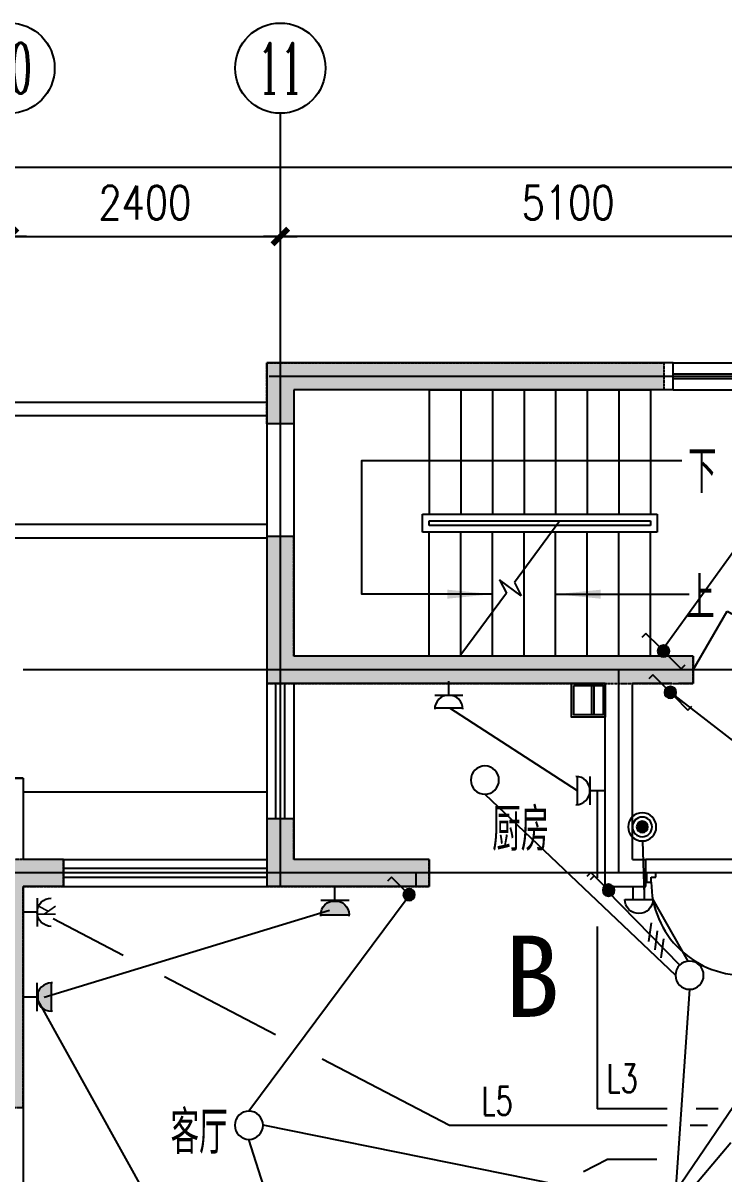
# Model space of a CAD drawing. Extents: x -170759 to 304867, y -311201 to 112352.
# Drawn here: x 75215 to 81426, y 31349 to 41548 of the extents above; entities that cross this region are included whole.
import ezdxf
from ezdxf.enums import TextEntityAlignment as Align

# ---------------------------------------------------------------- set-up
doc = ezdxf.new("R2010")
doc.units = 0
for name, pattern in [('ACAD_ISO04W100', [30.5, 24, -3, 0.5, -3]), ('CONTINOUS', [0]), ('DOTE', [2.42, 2, -0.2, 0.02, -0.2])]:
    doc.linetypes.add(name, pattern=pattern)
doc.layers.get('0').update_dxf_attribs({"linetype": 'CONTINUOUS'})
doc.layers.get('DEFPOINTS').update_dxf_attribs({"linetype": 'CONTINUOUS'})
for name, color, linetype in [('AXIS', 3, 'CONTINUOUS'), ('AXIS_TEXT', 7, 'CONTINUOUS'), ('DOOR', 2, 'CONTINUOUS'), ('DOTE', 251, 'CONTINUOUS'), ('EQUIP', 3, 'CONTINUOUS'), ('PUB_DIM', 3, 'CONTINUOUS'), ('PUB_DIM1', 3, 'CONTINUOUS'), ('STAIR', 2, 'CONTINUOUS'), ('TC', 253, 'CONTINUOUS'), ('TEXT', 6, 'CONTINUOUS'), ('WALL', 7, 'CONTINUOUS'), ('WINDOW', 151, 'CONTINUOUS'), ('WINDOW_TEXT', 7, 'CONTINUOUS'), ('WIRE', 1, 'CONTINUOUS'), ('WZ', 3, 'CONTINUOUS'), ('ZXX', 2, 'ACAD_ISO04W100'), ('标注', 7, 'CONTINUOUS')]:
    doc.layers.add(name, color=color, linetype=linetype)
doc.styles.add('-黑体', font='SIMHEI.TTF', dxfattribs={"width": 0.8})
doc.styles.add('COMPLEX', font='COMPLEX')
doc.styles.add('DIM_FONT', font='SIMPLEX.shx', dxfattribs={"width": 0.8})
doc.styles.add('HZFS', font='txt.shx', dxfattribs={"width": 0.8, "bigfont": 'msi_fsx.shx'})
doc.styles.add('HZS', font='txt', dxfattribs={"width": 0.7, "bigfont": 'HZS'})
doc.styles.add('SIMPLEX', font='SIMPLEX.SHX')
doc.dimstyles.new('AXIS', dxfattribs={"dimtxt": 300, "dimasz": 1, "dimexe": 250, "dimexo": 300, "dimgap": 150, "dimtad": 1, "dimdec": 0, "dimdsep": 46, "dimtxsty": 'DIM_FONT', "dimblk": '_DIMX', "dimblk1": '_DIMX', "dimblk2": '_DIMX', "dimcen": 2.5, "dimse1": 1, "dimse2": 1, "dimclrd": 3, "dimclre": 3, "dimclrt": 7, "dimadec": 0, "dimazin": 0, "dimtfac": 1, "dimtdec": 0, "dimtix": 1, "dimtmove": 2, "dimatfit": 3, "dimldrblk": '_DIMX', "dimfxl": 0, "dimtolj": 1, "dimtzin": 0, "dimarcsym": 0})

# ---------------------------------------------------------------- blocks, each defined once
blk = doc.blocks.new('_LINKPT1')
blk.add_line((0, 0), (0, 0))
blk = doc.blocks.new('M_I58TDZ')
for radius in [0.5, 0.35, 0.2]:
    blk.add_circle((0, 0), radius)
for points in [[(-0.173, 0.1), (0.173, 0.1), (-0.2, 0), (0.2, 0)], [(-0.173, -0.1), (0.173, -0.1), (-0.2, 0), (0.2, 0)], [(-0.1, 0.173), (0.1, 0.173), (-0.173, 0.1), (0.173, 0.1)], [(0, 0.2), (0, 0.2), (-0.1, 0.173), (0.1, 0.173)], [(-0.1, -0.173), (0.1, -0.173), (-0.173, -0.1), (0.173, -0.1)], [(0, -0.2), (0, -0.2), (-0.1, -0.173), (0.1, -0.173)]]:
    blk.add_solid(points)
for p in [(0, 0.5), (-0.5, 0), (0.5, 0), (0, -0.5)]:
    blk.add_blockref('_LINKPT1', p)
at = {"width": 0.8, "flags": 9}
blk.add_attdef('A', (0, 0), '', height=0.00002, dxfattribs=at)
blk = doc.blocks.new('M_I41IIR')
for p, q in [((-0.5, 0), (0.5, 0)), ((-0.2, 0), (-0.2, -0.45)), ((0.2, 0), (0.2, -0.45))]:
    blk.add_line(p, q)
blk.add_arc((0, 0), 0.5, 0, 180)
for p in [(-0.2, -0.45), (0.2, -0.45)]:
    blk.add_blockref('_LINKPT1', p)
at = {"width": 0.8, "flags": 9}
blk.add_attdef('A', (0, 0), '', height=0.00002, dxfattribs=at)
blk = doc.blocks.new('_WIE3')
for p, q in [((-0.2, 0.4), (-1, -0.4)), ((0.4, 0.4), (-0.4, -0.4)), ((1, 0.4), (0.2, -0.4))]:
    blk.add_line(p, q)
at = {"width": 0.8}
blk.add_attdef('N', text='', height=1, dxfattribs=at).set_placement((-0.017, 1.056), align=Align.MIDDLE)
blk = doc.blocks.new('M_A23MCU')
for p, q in [((-0.454, 0.081), (-0.454, 0.905)), ((-0.454, 0.905), (-0.413, 0.905)), ((-0.413, 0.905), (-0.413, 0.081)), ((-0.489, 0.782), (-0.489, 0.624)), ((-0.378, 0.782), (-0.378, 0.624)), ((-0.495, -0.002), (-0.495, 0.081)), ((-0.495, 0.081), (-0.454, 0.081)), ((-0.413, 0.081), (-0.454, 0.081)), ((-0.454, 0.081), (-0.454, 0.039)), ((-0.454, 0.039), (-0.413, 0.039)), ((-0.413, 0.039), (-0.413, -0.002)), ((0.412, 0.039), (0.412, -0.002)), ((0.453, 0.039), (0.412, 0.039)), ((0.453, 0.081), (0.453, 0.039)), ((0.494, 0.081), (0.453, 0.081)), ((0.494, -0.002), (0.494, 0.081)), ((-0.413, -0.002), (-0.495, -0.002)), ((-0.495, -0.002), (-0.495, -0.002)), ((0.412, -0.002), (0.494, -0.002)), ((0.494, -0.002), (0.494, -0.002))]:
    blk.add_line(p, q)
blk.add_arc((-0.372, 0.082), 0.825, 359.9283, 92.866)
blk = doc.blocks.new('_WBLK')
for p, q in [((-0.5, 0.5), (0.5, 0.5)), ((0.5, 0.1667), (-0.5, 0.1667)), ((0.5, -0.1667), (-0.5, -0.1667)), ((-0.5, -0.5), (0.5, -0.5))]:
    blk.add_line(p, q)
at = {"layer": 'WINDOW_TEXT', "style": 'SIMPLEX', "flags": 9}
blk.add_attdef('A', text='', height=1, dxfattribs=at).set_placement((0, 1.5), align=Align.MIDDLE)
blk = doc.blocks.new('M_X23')
for p, q in [((-0.5, 1.05), (-0.5, 1)), ((-0.5, 1), (0.5, 1)), ((0.5, 1.05), (0.5, 1)), ((0.5, 0.5), (-0.5, 0.5)), ((0, 0.5), (0, 0))]:
    blk.add_line(p, q)
blk.add_arc((0, 1), 0.5, 180, 0)
for points in [[(0.433, 0.75), (-0.433, 0.75), (0.5, 1), (-0.5, 1)], [(0.25, 0.567), (-0.25, 0.567), (0.433, 0.75), (-0.433, 0.75)], [(0, 0.5), (0, 0.5), (0.25, 0.567), (-0.25, 0.567)]]:
    blk.add_solid(points)
blk.add_blockref('_LINKPT1', (0.001, 0))
at = {"width": 0.8, "flags": 9}
blk.add_attdef('A', (0, 0), '', height=0.00002, dxfattribs=at)
blk = doc.blocks.new('_X27OFR')
for p, q in [((0.25, 0.25), (-0.25, 0.25)), ((0, 0.25), (0, 0))]:
    blk.add_line(p, q)
blk.add_arc((0, 0.5), 0.25, 180, 0)
at = {"xscale": 0.002, "yscale": 0.002, "zscale": 0.002}
blk.add_blockref('_LINKPT1', (0, 0), dxfattribs=at)
at = {"style": 'DIM_FONT', "width": 0.8}
blk.add_text('K', height=0.3, dxfattribs=at).set_placement((-0.075, 0.274))
at = {"style": 'DIM_FONT', "width": 0.8, "flags": 9}
blk.add_attdef('A', (0, 0), '', height=0.00002, dxfattribs=at)
blk = doc.blocks.new('M_X6')
for p, q in [((0.147, 0.356), (0.625, 0.833)), ((0.625, 0.833), (0.766, 0.692)), ((0.512, 0.72), (0.653, 0.579))]:
    blk.add_line(p, q)
blk.add_circle((0, 0.208), 0.208)
for points in [[(0, 0.417), (0, 0.417), (-0.104, 0.389), (0.104, 0.389)], [(-0.18, 0.313), (0.18, 0.313), (-0.208, 0.208), (0.208, 0.208)], [(-0.18, 0.104), (0.18, 0.104), (-0.208, 0.208), (0.208, 0.208)], [(-0.104, 0.389), (0.104, 0.389), (-0.18, 0.313), (0.18, 0.313)], [(-0.104, 0.028), (0.104, 0.028), (-0.18, 0.104), (0.18, 0.104)], [(0, 0), (0, 0), (-0.104, 0.028), (0.104, 0.028)]]:
    blk.add_solid(points)
for p in [(0, 0.417), (-0.208, 0.208), (0.208, 0.208), (0, 0)]:
    blk.add_blockref('_LINKPT1', p)
at = {"width": 0.8, "flags": 9}
blk.add_attdef('A', (0, 0), '', height=0.00002, dxfattribs=at)
blk = doc.blocks.new('M_X2')
for p, q in [((0.147, 0.356), (0.625, 0.833)), ((0.625, 0.833), (0.766, 0.692))]:
    blk.add_line(p, q)
blk.add_circle((0, 0.208), 0.208)
for points in [[(0, 0.417), (0, 0.417), (-0.104, 0.389), (0.104, 0.389)], [(-0.18, 0.313), (0.18, 0.313), (-0.208, 0.208), (0.208, 0.208)], [(-0.18, 0.104), (0.18, 0.104), (-0.208, 0.208), (0.208, 0.208)], [(-0.104, 0.389), (0.104, 0.389), (-0.18, 0.313), (0.18, 0.313)], [(-0.104, 0.028), (0.104, 0.028), (-0.18, 0.104), (0.18, 0.104)], [(0, 0), (0, 0), (-0.104, 0.028), (0.104, 0.028)]]:
    blk.add_solid(points)
for p in [(0, 0.417), (-0.208, 0.208), (0.208, 0.208), (0, 0)]:
    blk.add_blockref('_LINKPT1', p)
at = {"width": 0.8, "flags": 9}
blk.add_attdef('A', (0, 0), '', height=0.00002, dxfattribs=at)
blk = doc.blocks.new('_Y0FUQ')
blk.add_circle((0, 0), 0.5)
at = {"xscale": 0.002, "yscale": 0.002, "zscale": 0.002}
for p in [(0, 0.5), (-0.5, 0), (0.5, 0), (0, -0.5)]:
    blk.add_blockref('_LINKPT1', p, dxfattribs=at)
at = {"style": 'DIM_FONT', "width": 0.8, "flags": 9}
blk.add_attdef('A', (0, 0), '', height=0.00002, dxfattribs=at)
blk = doc.blocks.new('_DIMX')
blk.add_line((-150, 0), (150, 0))
at = {"const_width": 50}
blk.add_lwpolyline([(-70, -70), (70, 70)], dxfattribs=at)
blk = doc.blocks.new('_X28BKO')
for p, q in [((0.147, 0.356), (0.625, 0.833)), ((0.625, 0.833), (0.766, 0.692)), ((-0.147, 0.061), (-0.625, -0.417)), ((-0.625, -0.417), (-0.766, -0.275))]:
    blk.add_line(p, q)
blk.add_circle((0, 0.208), 0.208)
blk.add_circle((0, 0.208), 0.208)
for points in [[(0, 0.417), (0, 0.417), (0.104, 0.389), (-0.104, 0.389)], [(0, 0.417), (0, 0.417), (-0.104, 0.389), (0.104, 0.389)], [(0.18, 0.313), (-0.18, 0.313), (0.208, 0.208), (-0.208, 0.208)], [(-0.18, 0.313), (0.18, 0.313), (-0.208, 0.208), (0.208, 0.208)], [(0.18, 0.104), (-0.18, 0.104), (0.208, 0.208), (-0.208, 0.208)], [(-0.18, 0.104), (0.18, 0.104), (-0.208, 0.208), (0.208, 0.208)], [(0.104, 0.389), (-0.104, 0.389), (0.18, 0.313), (-0.18, 0.313)], [(-0.104, 0.389), (0.104, 0.389), (-0.18, 0.313), (0.18, 0.313)], [(0.104, 0.028), (-0.104, 0.028), (0.18, 0.104), (-0.18, 0.104)], [(-0.104, 0.028), (0.104, 0.028), (-0.18, 0.104), (0.18, 0.104)], [(0, 0), (0, 0), (0.104, 0.028), (-0.104, 0.028)], [(0, 0), (0, 0), (-0.104, 0.028), (0.104, 0.028)]]:
    blk.add_solid(points)
at = {"xscale": 0.002, "yscale": 0.002, "zscale": 0.002}
for p in [(0, 0.417), (-0.208, 0.208), (0.208, 0.208), (0, 0)]:
    blk.add_blockref('_LINKPT1', p, dxfattribs=at)
at = {"style": 'DIM_FONT', "width": 0.8, "flags": 9}
blk.add_attdef('A', (0, 0), '', height=0.00002, dxfattribs=at)
blk = doc.blocks.new('*D501')
at = {"layer": 'AXIS', "color": 3, "lineweight": -2}
blk.add_line((82594, 39656), (77496, 39656), dxfattribs=at)
at = {"layer": 'DEFPOINTS', "color": 0}
for p in [(77495, 39656), (77495, 38730), (82595, 38657)]:
    blk.add_point(p, dxfattribs=at)
at = {"layer": 'AXIS', "color": 3, "lineweight": -2, "rotation": 180}
blk.add_blockref('_DIMX', (77495, 39656), dxfattribs=at)
at = {"layer": 'AXIS', "color": 3, "lineweight": -2}
blk.add_blockref('_DIMX', (82595, 39656), dxfattribs=at)
at = {"layer": 'AXIS', "color": 7, "insert": (80045, 39956), "char_height": 300, "attachment_point": 5, "style": 'DIM_FONT'}
blk.add_mtext('\\A1;5100', dxfattribs=at)
blk = doc.blocks.new('M_X24ZVU')
for p, q in [((0.497, 0.95), (-0.497, 0.95)), ((0.5, 0.5), (-0.5, 0.5)), ((0, 0.5), (0, 0))]:
    blk.add_line(p, q)
blk.add_arc((0, 1), 0.5, 180, 0)
blk.add_blockref('_LINKPT1', (0, 0))
at = {"width": 0.8, "flags": 9}
blk.add_attdef('A', (0, 0), '', height=0.00002, dxfattribs=at)
blk = doc.blocks.new('_ARROW')
blk.add_solid([(0, 0), (-1, 0.1), (-1, -0.1)])
blk = doc.blocks.new('_AXISO')
blk.add_circle((0, 0), 0.5)
at = {"layer": 'AXIS_TEXT', "style": 'COMPLEX', "width": 1.041667}
blk.add_attdef('A', text='', height=0.56, dxfattribs=at).set_placement((-0.25, -0.28), (0.25, -0.28), align=Align.FIT)
blk = doc.blocks.new('_DBLK1')
for p, q in [((-0.5, 0), (-0.25, -0.433)), ((0.5, 0), (0.25, -0.433))]:
    blk.add_line(p, q)
for centre, start, end in [((-0.5, 0), 300, 0), ((0.5, 0), 180, 240)]:
    blk.add_arc(centre, 0.5, start, end)
at = {"layer": 'WINDOW_TEXT', "style": 'SIMPLEX', "flags": 9}
blk.add_attdef('A', text='', height=1, dxfattribs=at).set_placement((0, 1.5), align=Align.MIDDLE)

msp = doc.modelspace()

# ---------------------------------------------------------------- hatches: boundary and pattern name
at = {"layer": 'ZXX'}
h = msp.add_hatch(color=256, dxfattribs=at)
h.paths.add_polyline_path([(77494.70248, 38536.34624), (80894.70248, 38536.34624), (80894.70248, 38416.34624), (77494.70248, 38416.34624)])
h.paths.add_polyline_path([(77494.70248, 38416.34624), (80894.70248, 38416.34624), (80894.70248, 38296.34624), (77614.70248, 38296.34624), (77614.70248, 37996.34624), (77494.70248, 37996.34624)])
h.paths.add_polyline_path([(77374.70248, 38536.34624), (77494.70248, 38536.34624), (77494.70248, 37996.34624), (77374.70248, 37996.34624)])
h = msp.add_hatch(color=256, dxfattribs=at)
h.paths.add_polyline_path([(77494.70248, 36996.34624), (77614.70248, 36996.34624), (77614.70248, 35936.34624), (81154.70248, 35936.34624), (81154.70248, 35816.34624), (77494.70248, 35816.34624)])
h.paths.add_polyline_path([(80494.70248, 35816.34624), (81154.70248, 35816.34624), (81154.70248, 35696.34624), (80494.70248, 35696.34624)])
h.paths.add_polyline_path([(77494.70248, 35816.34624), (80494.70248, 35816.34624), (80494.70248, 35696.34624), (77494.70248, 35696.34624)])
h.paths.add_polyline_path([(77374.70248, 36996.34624), (77494.70248, 36996.34624), (77494.70248, 35816.34624), (77374.70248, 35816.34624)])
h.paths.add_polyline_path([(77374.70248, 35816.34624), (77494.70248, 35816.34624), (77494.70248, 35696.34624), (77374.70248, 35696.34624)])
h = msp.add_hatch(color=256, dxfattribs=at)
h.paths.add_polyline_path([(77374.70248, 34496.34624), (77494.70248, 34496.34624), (77494.70248, 34016.34624), (77374.70248, 34016.34624)])
h.paths.add_polyline_path([(77494.70248, 34496.34624), (77614.70248, 34496.34624), (77614.70248, 34136.34624), (78814.70248, 34136.34624), (78814.70248, 34016.34624), (77494.70248, 34016.34624)])
h.paths.add_polyline_path([(77494.70248, 34016.34624), (78814.70248, 34016.34624), (78814.70248, 33896.34624), (77494.70248, 33896.34624)])
h.paths.add_polyline_path([(77374.70248, 34016.34624), (77494.70248, 34016.34624), (77494.70248, 33896.34624), (77374.70248, 33896.34624)])
h = msp.add_hatch(color=256, dxfattribs=at)
h.paths.add_polyline_path([(74614.70248, 34136.34624), (74614.70248, 34016.34624), (75094.70248, 34016.34624), (75574.70248, 34016.34624), (75574.70248, 34136.34624)])
h.paths.add_polyline_path([(74614.70248, 34016.34624), (74614.70248, 33896.34624), (74974.70248, 33896.34624), (74974.70248, 31936.34624), (75214.70248, 31936.34624), (75214.70248, 33896.34624), (75574.70248, 33896.34624), (75574.70248, 34016.34624), (75094.70248, 34016.34624)])

# ---------------------------------------------------------------- linework, layer by layer
at = {"color": 2}
for p, q in [((80254.70248, 35416.34624), (80254.70248, 35676.34624)), ((80274.70248, 35416.34624), (80274.70248, 35676.34624))]:
    msp.add_line(p, q, dxfattribs=at)
for points in [[(80074.70248, 35696.34624), (80374.70248, 35696.34624), (80374.70248, 35396.34624), (80074.70248, 35396.34624)], [(80094.70248, 35676.34624), (80354.70248, 35676.34624), (80354.70248, 35416.34624), (80094.70248, 35416.34624)]]:
    msp.add_lwpolyline(points, close=True, dxfattribs=at)
at = {"layer": 'AXIS'}
msp.add_line((77494.70248, 40747.86852), (77494.70248, 40657.42924), dxfattribs=at)
at = {"layer": 'DOOR'}
msp.add_line((75214.70248, 34736.34624), (77374.70248, 34736.34624), dxfattribs=at)
at = {"layer": 'DOTE', "linetype": 'DOTE', "ltscale": 0.5}
for p, q in [((77494.70248, 40657.42924), (77494.70248, 33896.34624)), ((84894.70248, 38416.34624), (77396.70248, 38416.34624)), ((84794.70248, 35816.34624), (75214.70248, 35816.34624)), ((80494.70248, 34016.34624), (80494.70248, 35816.34624)), ((84794.70248, 34016.34624), (75094.70248, 34016.34624)), ((78694.70248, 34016.34624), (78694.70248, 33896.34624))]:
    msp.add_line(p, q, dxfattribs=at)
at = {"layer": 'PUB_DIM1'}
for points in [[(79374.7496, 36486.34624), (78217.90531, 36486.34624), (78217.90531, 37672.44809), (81051.54815, 37672.44809)], [(79934.7496, 36486.34624), (81118.48112, 36486.34624)]]:
    msp.add_lwpolyline(points, dxfattribs=at)
at = {"layer": 'STAIR'}
for p, q in [((78814.7496, 38296.34624), (78814.7496, 37196.34624)), ((78814.7496, 38296.34624), (80774.7496, 38296.34624)), ((79094.7496, 38296.34624), (79094.7496, 37196.34624)), ((79374.7496, 38296.34624), (79374.7496, 37196.34624)), ((79654.7496, 38296.34624), (79654.7496, 37196.34624)), ((79934.7496, 38296.34624), (79934.7496, 37196.34624)), ((80214.7496, 38296.34624), (80214.7496, 37196.34624)), ((80494.7496, 38296.34624), (80494.7496, 37196.34624)), ((80774.7496, 38296.34624), (80774.7496, 37196.34624)), ((78754.7496, 37196.34624), (80834.7496, 37196.34624)), ((78754.7496, 37036.34624), (78754.7496, 37196.34624)), ((78814.7496, 37136.34624), (80774.7496, 37136.34624)), ((78814.7496, 37096.34624), (78814.7496, 37136.34624)), ((79973.12799, 37136.34624), (79569.60854, 36590.55682)), ((80774.7496, 37136.34624), (80774.7496, 37096.34624)), ((80834.7496, 37196.34624), (80834.7496, 37036.34624)), ((80834.7496, 37036.34624), (78754.7496, 37036.34624)), ((80774.7496, 37096.34624), (78814.7496, 37096.34624)), ((78814.7496, 35936.34624), (78814.7496, 37036.34624)), ((79094.7496, 35936.34624), (79094.7496, 37036.34624)), ((79374.7496, 35936.34624), (79374.7496, 37036.34624)), ((79654.7496, 35936.34624), (79654.7496, 37036.34624)), ((79934.7496, 35936.34624), (79934.7496, 37036.34624)), ((80214.7496, 35936.34624), (80214.7496, 37036.34624)), ((80494.7496, 35936.34624), (80494.7496, 37036.34624)), ((80774.7496, 35936.34624), (80774.7496, 37036.34624)), ((79437.44695, 36613.65038), (79498.26905, 36494.06497)), ((79630.43065, 36470.9714), (79437.44695, 36613.65038)), ((79569.60854, 36590.55682), (79630.43065, 36470.9714)), ((79498.26905, 36494.06497), (79094.7496, 35948.27554)), ((80474.7496, 35936.34624), (78814.7496, 35936.34624))]:
    msp.add_line(p, q, dxfattribs=at)
at = {"layer": 'TC'}
msp.add_line((81734.70248, 34136.34624), (80734.70248, 34136.34624), dxfattribs=at)
at = {"layer": 'WALL'}
for p, q in [((80974.70248, 38536.34624), (77374.70248, 38536.34624)), ((77374.70248, 38536.34624), (77374.70248, 37996.34624)), ((80974.70248, 38296.34624, 19600), (80974.70248, 38536.34624, 19600)), ((80974.70248, 38296.34624), (77614.70248, 38296.34624)), ((77614.70248, 38296.34624), (77614.70248, 37996.34624)), ((77614.70248, 37996.34624), (77374.70248, 37996.34624)), ((77614.70248, 36996.34624), (77374.70248, 36996.34624)), ((77374.70248, 36996.34624), (77374.70248, 35696.34624)), ((77614.70248, 36996.34624), (77614.70248, 35936.34624)), ((81154.70248, 35936.34624), (77614.70248, 35936.34624)), ((81154.70248, 35936.34624), (81154.70248, 35696.34624)), ((77614.70248, 35696.34624), (77374.70248, 35696.34624)), ((77614.70248, 35696.34624), (77614.70248, 35696.34624)), ((80374.70248, 35696.34624), (77614.70248, 35696.34624)), ((80374.70248, 33896.34624), (80374.70248, 35696.34624)), ((80614.70248, 34136.34624), (80614.70248, 35696.34624)), ((80964.70248, 35696.34624), (80614.70248, 35696.34624)), ((81154.70248, 35696.34624), (81024.70248, 35696.34624)), ((75214.70248, 34856.34624), (74974.70248, 34856.34624)), ((74974.70248, 34856.34624), (75214.70248, 34856.34624)), ((75214.70248, 34856.34624), (75214.70248, 34136.34624)), ((77374.70248, 34496.34624), (77374.70248, 34136.34624)), ((77614.70248, 34496.34624), (77374.70248, 34496.34624)), ((77614.70248, 34496.34624), (77614.70248, 34136.34624)), ((75574.70248, 34136.34624), (75214.70248, 34136.34624)), ((75574.70248, 34136.34624), (75574.70248, 33896.34624)), ((77374.70248, 34136.34624), (77374.70248, 33896.34624)), ((77374.70248, 34136.34624), (77374.70248, 33896.34624)), ((78814.70248, 34136.34624), (77614.70248, 34136.34624)), ((78814.70248, 34136.34624), (78814.70248, 33896.34624)), ((80614.70248, 34136.34624), (80734.70248, 34136.34624)), ((80624.70248, 34136.34624), (80734.70248, 34136.34624)), ((80734.70248, 33896.34624), (80734.70248, 34136.34624)), ((75214.70248, 33896.34624), (75214.70248, 29936.34624)), ((75574.70248, 33896.34624), (75214.70248, 33896.34624)), ((78814.70248, 33896.34624), (77374.70248, 33896.34624)), ((80374.70248, 33896.34624), (80734.70248, 33896.34624))]:
    msp.add_line(p, q, dxfattribs=at)
at = {"layer": 'WALL', "color": 2, "linetype": 'CONTINOUS'}
for p, q in [((77374.70248, 38186.34624, -39200), (72814.70248, 38186.34624, -39200)), ((77374.70248, 38066.34624, -39200), (72814.70248, 38066.34624, -39200)), ((77374.70248, 37996.34624), (77374.70248, 36996.34624)), ((77614.70248, 37996.34624), (77614.70248, 36996.34624)), ((72814.70248, 37106.34624, -39200), (77374.70248, 37106.34624, -39200)), ((72814.70248, 36986.34624, -39200), (77374.70248, 36986.34624, -39200))]:
    msp.add_line(p, q, dxfattribs=at)
at = {"layer": 'WINDOW'}
for p, q in [((82474.70248, 38532.32823), (80974.70248, 38532.32823)), ((82474.70248, 38436.34624), (80974.70248, 38436.34624)), ((80974.70248, 38396.34624, 19600), (82474.70248, 38396.34624, 19600)), ((80974.70248, 38296.34624), (82474.70248, 38296.34624))]:
    msp.add_line(p, q, dxfattribs=at)
at = {"layer": 'WIRE'}
for p, q in [((80890.32263, 36008.15544), (81657.67323, 37071.2752)), ((80951.03128, 35615.86461), (81604.2642, 35108.82752)), ((78994.70248, 35478.97665), (80126.32906, 34745.90161)), ((79307.22196, 34714.17644), (80996.02515, 33110.17939)), ((80301.32906, 34745.90161), (80301.32906, 33973.61977)), ((80722.02475, 33819.9127), (80705.92291, 34299.36333)), ((80385.15857, 33863.48327), (81034.12248, 33200.02886)), ((78609.97156, 33778.33731), (77216.59258, 31905.496)), ((80797.02475, 33781.82917), (81106.13264, 33234.28908)), ((75402.20248, 32916.34624), (77931.71195, 33687.15206)), ((76102.08537, 33284.63665), (75481.23973, 33608.33776)), ((80301.32906, 33543.05023), (80301.32906, 31927.2805)), ((77453.02164, 32580.27545), (76467.13069, 33094.30661)), ((81121.02515, 32985.17939), (80997.27509, 31193.08527)), ((76909.44261, 30078.09306), (75348.07589, 32885.09624)), ((78993.13347, 31777.2805), (77864.78907, 32365.58509)), ((80997.27509, 31193.08527), (81689.20407, 32213.6744)), ((80922.31138, 31927.2805), (80301.32906, 31927.2805)), ((81373.3357, 31927.2805), (81180.03988, 31927.2805)), ((80872.27509, 31068.08527), (77341.59258, 31780.496)), ((80924.17297, 31777.2805), (78993.13347, 31777.2805)), ((81280.60023, 31777.2805), (81126.27072, 31777.2805)), ((78133.0866, 28763.67467), (77216.59258, 31655.496)), ((81087.33833, 31154.76636), (81485.95233, 31627.2805)), ((80181.85859, 31369.8123), (80386.80102, 31477.2805)), ((80830.05448, 31477.2805), (80386.80102, 31477.2805))]:
    msp.add_line(p, q, dxfattribs=at)
at = {"layer": 'ZXX'}
for points in [[(77614.70248, 37996.34624), (77374.70248, 37996.34624), (77374.70248, 38536.34624), (80894.70248, 38536.34624), (80894.70248, 38296.34624), (77614.70248, 38296.34624), (77614.70248, 37996.34624)], [(81154.70248, 35696.34624), (81154.70248, 35936.34624), (77614.70248, 35936.34624), (77614.70248, 36996.34624), (77374.70248, 36996.34624), (77374.70248, 35696.34624), (81154.70248, 35696.34624)], [(78814.70248, 33896.34624), (78814.70248, 34136.34624), (77614.70248, 34136.34624), (77614.70248, 34496.34624), (77374.70248, 34496.34624), (77374.70248, 33896.34624), (78814.70248, 33896.34624)], [(75214.70248, 31936.34624), (75214.70248, 33896.34624), (75574.70248, 33896.34624), (75574.70248, 34136.34624), (74614.70248, 34136.34624), (74614.70248, 33896.34624), (74974.70248, 33896.34624), (74974.70248, 31936.34624), (75214.70248, 31936.34624)]]:
    msp.add_lwpolyline(points, dxfattribs=at)

# ---------------------------------------------------------------- block references
at = {"layer": 'AXIS'}
ref = msp.add_blockref('_AXISO', (75094.70248, 41147.86852), dxfattribs=dict(at, xscale=800, yscale=800, zscale=800))
ref.add_attrib('A', '10', dxfattribs={"layer": 'AXIS_TEXT', "height": 448, "style": 'COMPLEX', "width": 0.646552}).set_placement((74894.70248, 40923.86852), (75294.70248, 40923.86852), align=Align.FIT)
ref = msp.add_blockref('_AXISO', (77494.70248, 41147.86852), dxfattribs=dict(at, xscale=800, yscale=800, zscale=800))
ref.add_attrib('A', '11', dxfattribs={"layer": 'AXIS_TEXT', "height": 448, "style": 'COMPLEX', "width": 0.78125}).set_placement((77294.70248, 40923.86852), (77694.70248, 40923.86852), align=Align.FIT)
at = {"layer": 'EQUIP', "xscale": -250, "yscale": 250, "zscale": 250}
for name, p in [('_X28BKO', (80890.32263, 35930.03044)), ('_X28BKO', (80951.03128, 35563.78128)), ('_Y0FUQ', (79307.22196, 34839.17644)), ('M_I58TDZ', (80701.72728, 34424.2929)), ('M_X2', (78636.01323, 33771.35947)), ('M_X6', (80403.92321, 33811.39994)), ('_Y0FUQ', (81121.02515, 33110.17939)), ('_Y0FUQ', (77216.59258, 31780.496))]:
    msp.add_blockref(name, p, dxfattribs=at)
at = {"layer": 'EQUIP'}
for name, p, xscale, yscale, zscale, rotation in [('M_X24ZVU', (78987.63597, 35716.47665), 250, 250, 250, 180), ('M_X24ZVU', (80363.82906, 34745.90161), 250, 250, 250, 90), ('M_X23', (77978.97953, 33896.34624), -250, 250, 250, 180), ('M_I41IIR', (80672.02475, 33781.82917), -250, 250, 250, 180), ('_X27OFR', (75214.70248, 33667.77749), -500, 500, 500, 270), ('M_X23', (75214.70248, 32916.34624), 250, 250, 250, 270)]:
    msp.add_blockref(name, p, dxfattribs=dict(at, xscale=xscale, yscale=yscale, zscale=zscale, rotation=rotation))
at = {"layer": 'PUB_DIM', "xscale": -150.0000000000007, "yscale": 150, "zscale": 150, "rotation": 307.3373999999998}
msp.add_blockref('_WIE3', (80824.0361, 33419.79908), dxfattribs=at)
at = {"layer": 'PUB_DIM1', "xscale": -400, "yscale": 400, "zscale": 400, "rotation": 180}
msp.add_blockref('_ARROW', (79374.7496, 36486.34624), dxfattribs=at)
at = {"layer": 'PUB_DIM1', "xscale": -400, "yscale": 400, "zscale": 400}
msp.add_blockref('_ARROW', (79934.7496, 36486.34624), dxfattribs=at)
at = {"layer": 'WINDOW'}
for name, p, xscale, yscale, zscale, rotation in [('_DBLK1', (81754.70248, 35816.34624), -1200, 1200, 1200, 180), ('_WBLK', (77494.70248, 35096.34624), -1200, 239.9999999999854, 1200, 90), ('_WBLK', (76474.70248, 34016.34624), -1800, 239.9999999996653, 1800, 180), ('M_A23MCU', (81234.70248, 34016.34624), 1000, 1000, 1000, 180), ('M_A23MCU', (81234.70248, 34016.34624), 1000, 1000, 1000, 180)]:
    msp.add_blockref(name, p, dxfattribs=dict(at, xscale=xscale, yscale=yscale, zscale=zscale, rotation=rotation))

# ---------------------------------------------------------------- texts
at = {"layer": 'TEXT', "color": 6, "style": '-黑体'}
msp.add_text('B', height=720, dxfattribs=at).set_placement((79481.62403, 32741.02394))
at = {"layer": 'WZ', "style": 'HZS', "width": 0.7}
for s, p in [('下', (81107.10822, 37383.40095)), ('上', (81090.72927, 36262.53609)), ('厨房', (79372.13404, 34211.64883)), ('客厅', (76522.12902, 31526.53017))]:
    msp.add_text(s, height=380, dxfattribs=at).set_placement(p)
at = {"layer": '标注', "linetype": 'Continuous', "style": 'HZFS', "width": 0.7}
for s, p in [('L3', (80383.97612, 32070.55688)), ('L5', (79275.92368, 31870.52998))]:
    msp.add_text(s, height=250, dxfattribs=at).set_placement(p)

# ---------------------------------------------------------------- dimensions: what is measured, and where the dimension line sits
at = {"layer": 'AXIS'}
msp.add_linear_dim(base=(90994.70248, 40270.07915), p1=(59194.70248, 38753.53439), p2=(90994.70248, 38753.53439), location=(74233.59757, 40570.07915), dimstyle='AXIS', dxfattribs=at).render()
for base, p1, p2 in [((75094.70248, 39656.019), (72694.70248, 38729.99765), (75094.70248, 38557.8494)), ((77494.70248, 39656.019), (75094.70248, 38729.99765), (77494.70248, 38557.8494))]:
    msp.add_linear_dim(base=base, p1=p1, p2=p2, dimstyle='AXIS', override={"dimse1": 1}, dxfattribs=at).render()
dim = msp.add_linear_dim(base=(77494.70248, 39656.019), p1=(82594.70248, 38656.92458), p2=(77494.70248, 38729.99765), dimstyle='AXIS', override={"dimse1": 1}, dxfattribs=at)
dim.commit()
dim.dimension.update_dxf_attribs({"geometry": '*D501', "text_midpoint": (80044.70248, 39956.019)})

doc.saveas('drawing.dxf')
